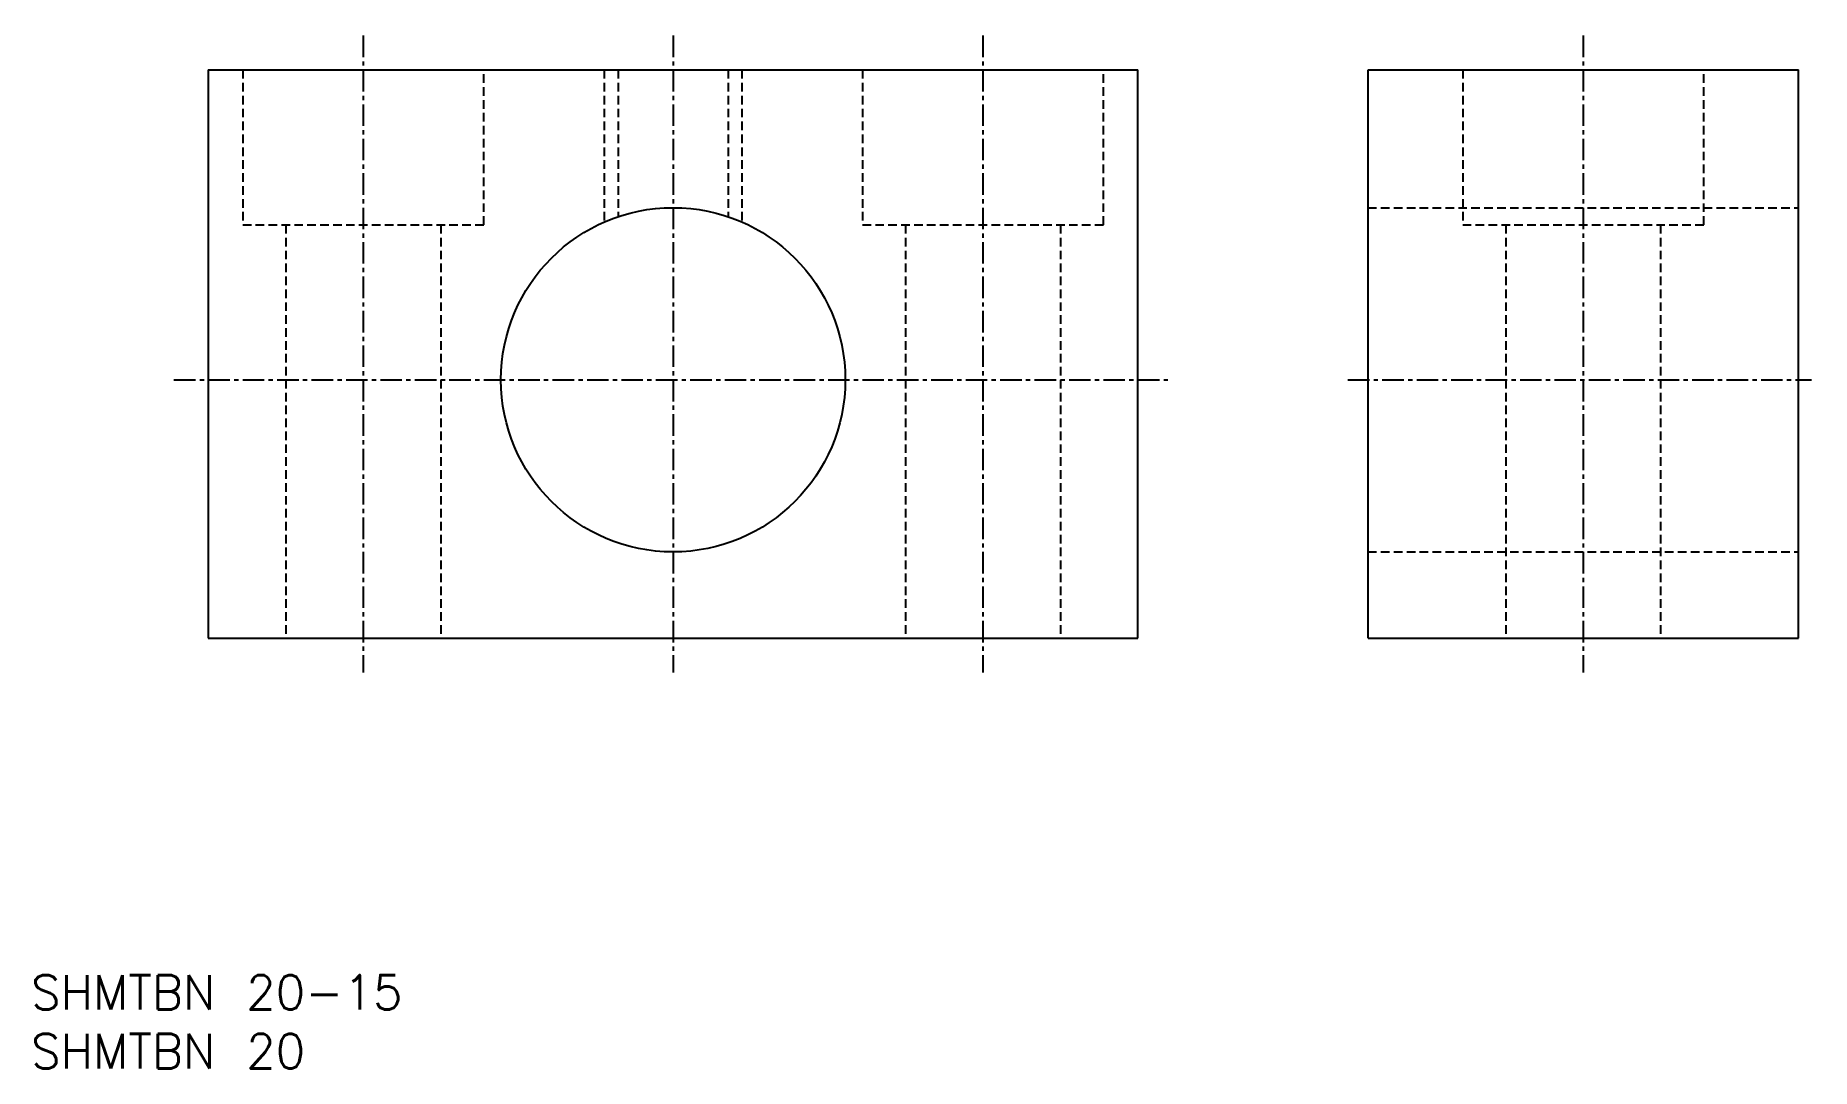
# Model space of a CAD drawing. Extents: x 111 to 215, y 60 to 120.
import ezdxf

# ---------------------------------------------------------------- set-up
doc = ezdxf.new("R2010")
doc.units = 0
doc.linetypes.add('CENTER', pattern=[2, 1.25, -0.25, 0.25, -0.25])
doc.linetypes.add('DASHED', pattern=[0.75, 0.5, -0.25])
doc.layers.get('0').update_dxf_attribs({"linetype": 'CONTINUOUS'})
doc.layers.add('CENTER', color=1, linetype='CENTER')
doc.styles.get("Standard").update_dxf_attribs({"font": 'txt.shx', "bigfont": 'extfont.shx'})

msp = doc.modelspace()

# ---------------------------------------------------------------- linework, layer by layer
at = {"color": 7, "linetype": 'CONTINUOUS'}
for p, q in [((121.5, 118), (121.5, 85)), ((121.5, 118), (175.5, 118)), ((175.5, 85), (175.5, 118)), ((188.87, 85), (188.87, 118)), ((188.87, 118), (213.87, 118)), ((213.87, 85), (213.87, 118)), ((121.5, 85), (175.5, 85)), ((188.87, 85), (213.87, 85))]:
    msp.add_line(p, q, dxfattribs=at)
at = {"color": 3, "linetype": 'DASHED'}
for p, q in [((123.5, 118), (123.5, 109)), ((137.5, 109), (137.5, 118)), ((144.5, 118), (144.5, 109.17)), ((145.3, 118), (145.3, 109.47)), ((151.7, 118), (151.7, 109.47)), ((152.5, 118), (152.5, 109.17)), ((159.5, 118), (159.5, 109)), ((173.5, 109), (173.5, 118)), ((194.37, 118), (194.37, 109)), ((208.37, 109), (208.37, 118)), ((188.87, 110), (213.87, 110)), ((123.5, 109), (137.5, 109)), ((126, 109), (126, 85)), ((135, 109), (135, 85)), ((159.5, 109), (173.5, 109)), ((162, 109), (162, 85)), ((171, 109), (171, 85)), ((194.37, 109), (208.37, 109)), ((196.87, 109), (196.87, 85)), ((205.87, 109), (205.87, 85)), ((188.87, 90), (213.87, 90))]:
    msp.add_line(p, q, dxfattribs=at)
at = {"color": 7, "linetype": 'CONTINUOUS'}
msp.add_circle((148.5, 100), 10, dxfattribs=at)
at = {"layer": 'CENTER', "color": 1, "linetype": 'CENTER'}
for p, q in [((130.5, 120), (130.5, 83)), ((148.5, 120), (148.5, 83)), ((166.5, 120), (166.5, 83)), ((201.37, 120), (201.37, 83)), ((119.5, 100), (177.5, 100)), ((187.7, 100), (214.63, 100))]:
    msp.add_line(p, q, dxfattribs=at)

# ---------------------------------------------------------------- texts
at = {"color": 7, "linetype": 'CONTINUOUS'}
for s, p in [('SHMTBN 20-15', (111.2, 63.42)), ('SHMTBN 20', (111.2, 60))]:
    msp.add_text(s, height=2, dxfattribs=at).set_placement(p)

doc.saveas('drawing.dxf')
